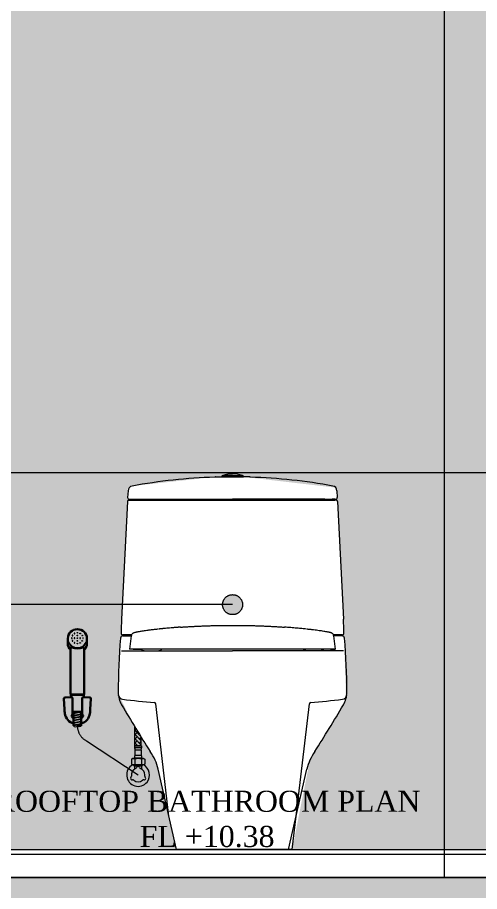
# Model space of a CAD drawing. Header units: millimetres. Extents: x 7371 to 278338, y -43753 to 35464.
# Drawn here: x 268794 to 269780, y -476 to 1389 of the extents above; entities that cross this region are included whole.
import ezdxf

# ---------------------------------------------------------------- set-up
doc = ezdxf.new("R2010")
doc.units = ezdxf.units.MM
doc.header["$MEASUREMENT"] = 0
doc.linetypes.add('CENTER', pattern=[50.8, 31.75, -6.35, 6.35, -6.35])
for name, color, linetype, lineweight in [('0.05', 252, 'Continuous', 5), ('Arsir', 251, 'Continuous', 5), ('BENDA', 7, 'Continuous', 30), ('BIDANG', 7, 'Continuous', 13), ('CENTER', 9, 'CENTER', 0), ('DIM', 1, 'Continuous', 5), ('DINDING', 1, 'Continuous', 20), ('PIPA AIR BERSIH', 5, 'CENTER', 5)]:
    doc.layers.add(name, color=color, linetype=linetype, lineweight=lineweight)
doc.layers.add('TEXT', color=4, linetype='Continuous')
doc.styles.add('style1', font='times.ttf', dxfattribs={"height": 0.15})

# ---------------------------------------------------------------- blocks, each defined once
blk = doc.blocks.new('A$Cbedf1635')
at = {"layer": '0.05'}
for p, q in [((-0.1436, 2.9977), (-0.1424, 2.9984)), ((-0.1364, 3), (0.0004, 3)), ((0.0003, 3), (-0.0877, 3)), ((-0.0877, 3), (-0.0877, 3)), ((0.0003, 3.012), (-0.0757, 3.012)), ((0.0003, 3.012), (0.0763, 3.012)), ((0.0003, 3), (0.0883, 3)), ((0.1372, 3), (0.0004, 3)), ((0.1372, 3), (0.0004, 3)), ((0.0883, 3), (0.0883, 3)), ((0.1444, 2.9977), (0.1432, 2.9984)), ((0.1444, 2.9977), (0.1432, 2.9984)), ((-0.8412, 2.8885), (-0.844, 2.8326)), ((0.8407, 2.8888), (0.8435, 2.8326)), ((0.8407, 2.8888), (0.8435, 2.8326)), ((-0.832, 2.82), (0.0004, 2.82)), ((-0.8245, 2.82), (0.0004, 2.82)), ((-0.8244, 2.812), (-0.8244, 2.82)), ((-0.8244, 2.812), (-0.8244, 2.82)), ((-0.8012, 2.82), (0.0004, 2.82)), ((0.7442, 2.82), (0.0004, 2.82)), ((0.0004, 2.82), (0.8244, 2.82)), ((0.7442, 2.82), (0.0004, 2.82)), ((0.826, 2.82), (0.802, 2.82)), ((0.826, 2.82), (0.802, 2.82)), ((0.8244, 2.812), (0.8244, 2.82)), ((0.8244, 2.812), (0.8244, 2.82)), ((0.826, 2.82), (0.8315, 2.82)), ((0.826, 2.82), (0.8315, 2.82)), ((-0.8455, 2.8006), (-0.8927, 1.8541)), ((-0.8455, 2.8006), (-0.8927, 1.8541)), ((-0.8336, 2.812), (0.8244, 2.812)), ((0.8334, 2.812), (0.8244, 2.812)), ((0.8334, 2.812), (0.8244, 2.812)), ((0.8454, 2.8006), (0.8925, 1.8541)), ((-0.8122, 1.728), (-0.8851, 1.728)), ((-0.8814, 1.72), (-0.8144, 1.72)), ((-0.8148, 1.7195), (-0.8279, 1.6128)), ((-0.8144, 1.7194), (-0.8145, 1.7196)), ((0.8849, 1.728), (0.8123, 1.728)), ((0.879, 1.72), (0.8144, 1.72)), ((0.8814, 1.72), (0.8144, 1.72)), ((0.8148, 1.7195), (0.8148, 1.7194)), ((0.8279, 1.6128), (0.8148, 1.7194)), ((-0.893, 1.6), (0, 1.6)), ((0.8279, 1.6128), (-0.8279, 1.6128)), ((-0.8001, 1.6128), (-0.7888, 1.6128)), ((-0.759, 1.6128), (-0.7453, 1.6128)), ((-0.7061, 1.6), (-0.5979, 1.6)), ((0.893, 1.6), (0, 1.6)), ((0.7061, 1.6), (0.5979, 1.6)), ((0.7888, 1.6128), (0.8001, 1.6128)), ((-0.5116, 0.2681), (-0.6184, 1.1724)), ((0.5116, 0.2681), (0.6184, 1.1724)), ((-0.786, 0.835), (-0.786, 0.9871)), ((-0.786, 0.957), (-0.7746, 0.9684)), ((-0.786, 0.9231), (-0.7677, 0.9414)), ((-0.7423, 0.916), (-0.7847, 0.9583)), ((-0.734, 0.8738), (-0.7847, 0.9244)), ((-0.7507, 0.9244), (-0.7487, 0.9264)), ((-0.786, 0.8891), (-0.7677, 0.9074)), ((-0.786, 0.8552), (-0.7677, 0.8735)), ((-0.734, 0.8398), (-0.7847, 0.8905)), ((-0.7651, 0.837), (-0.7847, 0.8565)), ((-0.7507, 0.8905), (-0.7358, 0.9054)), ((-0.7507, 0.8565), (-0.734, 0.8732)), ((-0.734, 0.835), (-0.734, 0.9026)), ((-0.7864, 0.835), (-0.7884, 0.833)), ((-0.7317, 0.833), (-0.7884, 0.833)), ((-0.7884, 0.833), (-0.7882, 0.8177)), ((-0.7318, 0.8177), (-0.7882, 0.8177)), ((-0.7336, 0.835), (-0.7864, 0.835)), ((-0.7346, 0.8006), (-0.7854, 0.8006)), ((-0.7854, 0.8006), (-0.7854, 0.757)), ((-0.7702, 0.837), (-0.7677, 0.8396)), ((-0.7363, 0.837), (-0.734, 0.8393)), ((-0.7346, 0.8006), (-0.7346, 0.757)), ((-0.7336, 0.835), (-0.7317, 0.833)), ((-0.7317, 0.833), (-0.7318, 0.8177)), ((-0.8131, 0.7269), (-0.8045, 0.7321)), ((-0.8131, 0.7269), (-0.8131, 0.6871)), ((-0.7155, 0.7321), (-0.8045, 0.7321)), ((-0.7866, 0.7269), (-0.7866, 0.6871)), ((-0.7346, 0.757), (-0.7854, 0.757)), ((-0.7377, 0.7338), (-0.7823, 0.7338)), ((-0.7798, 0.7321), (-0.7784, 0.7338)), ((-0.7412, 0.7338), (-0.7398, 0.7321)), ((-0.7334, 0.7269), (-0.7334, 0.6871)), ((-0.7155, 0.7321), (-0.7069, 0.7269)), ((-0.7069, 0.7269), (-0.7069, 0.6871)), ((-0.803, 0.681), (-0.8131, 0.6871)), ((-0.717, 0.681), (-0.803, 0.681)), ((-0.799, 0.681), (-0.7912, 0.6732)), ((-0.7912, 0.6732), (-0.7288, 0.6732)), ((-0.79, 0.6703), (-0.79, 0.6461)), ((-0.73, 0.6461), (-0.73, 0.6703)), ((-0.7288, 0.6732), (-0.721, 0.681)), ((-0.7069, 0.6871), (-0.717, 0.681)), ((-0.45, 0), (-0.5985, 0.6456)), ((0.45, 0), (0.5985, 0.6456)), ((0.48, 0), (0.5116, 0.2681)), ((0.4797, 0), (-0.45, 0)), ((0.48, 0), (0, 0))]:
    blk.add_line(p, q, dxfattribs=at)
for centre, radius, start, end in [((0.0004, -1.45), 4.45, 91.85489, 100.47301), ((-0.1364, 2.988), 0.012, 90, 120), ((-0.0757, 3), 0.012, 90, 180), ((0.0005, 2.778), 0.2466, 71.34988, 108.51115), ((0.0763, 3), 0.012, 0, 90), ((0.1372, 2.988), 0.012, 60, 90), ((0.1372, 2.988), 0.012, 60, 90), ((0.0004, -1.45), 4.45, 79.54405, 88.14511), ((0.0004, -1.45), 4.45, 79.54405, 88.14511), ((-0.8012, 2.8865), 0.04, 100.47301, 177.15051), ((0.8007, 2.8868), 0.04, 2.84949, 79.54405), ((0.8007, 2.8868), 0.04, 2.84949, 79.54405), ((-0.832, 2.832), 0.012, 177.15051, 270), ((0.8315, 2.832), 0.012, 270, 2.84949), ((0.8315, 2.832), 0.012, 270, 2.84949), ((-0.8336, 2.8), 0.012, 90, 177.15051), ((-0.8336, 2.8), 0.012, 90, 177.15051), ((0.8334, 2.8), 0.012, 2.84949, 90), ((0.8334, 2.8), 0.012, 2.84949, 90), ((4.213, 1.6), 5.112, 177.15051, 178.42681), ((4.213, 1.6), 5.112, 177.15051, 178.42681), ((-4.2132, 1.6), 5.112, 1.57319, 2.84949), ((4.1918, 1.2618), 5.112, 175.06342, 179.9545), ((-0.8814, 1.7), 0.02, 90, 175.06342), ((-0.8851, 1.74), 0.012, 178.42681, 270), ((-0.8851, 1.74), 0.012, 178.42681, 270), ((0.8814, 1.7), 0.02, 4.93658, 90), ((0.8849, 1.74), 0.012, 270, 1.57319), ((-4.1918, 1.2618), 5.112, 0.0455, 4.93658), ((-0.7203, 1.2657), 0.2, 179.9545, 210.67978), ((-0.8794, 1.2496), 0.04, 185.79804, 262.88967), ((0.0077, 8.3611), 7.2067, 262.88967, 264.93011), ((-0.0077, 8.3611), 7.2067, 275.06989, 277.11033), ((0.8794, 1.2496), 0.04, 277.11033, 354.20196), ((0.7203, 1.2657), 0.2, 329.32022, 0.0455), ((-0.6303, 1.1707), 0.012, 8.17328, 84.93011), ((0.6303, 1.1707), 0.012, 95.06989, 171.82672), ((-0.7185, 0.8203), 0.0697, 182.12954, 196.44914), ((-0.8015, 0.8203), 0.0697, 343.55086, 357.87046), ((-0.7998, 0.7073), 0.0237, 55.91255, 124.08745), ((-0.7752, 0.7466), 0.0146, 134.36576, 240.6691), ((-0.76, 0.6446), 0.0865, 72.12391, 107.87609), ((-0.7448, 0.7466), 0.0146, 299.3309, 45.63424), ((-0.7202, 0.7073), 0.0237, 55.91255, 124.08745), ((-0.76, 0.6), 0.092, 118.05604, 321.68213), ((-0.76, 0.6), 0.055, 110.4716, 189.5284), ((-0.7998, 0.7067), 0.0237, 235.91255, 304.08745), ((-0.794, 0.6703), 0.004, 0, 45), ((-0.76, 0.7695), 0.0865, 252.12731, 287.87269), ((-0.7835, 0.663), 0.0122, 290.4716, 344.41369), ((-0.76, 0.6564), 0.0122, 15.58631, 164.41369), ((-0.7365, 0.663), 0.0122, 195.58631, 249.5284), ((-0.76, 0.6), 0.055, 0, 69.5284), ((-0.7202, 0.7067), 0.0237, 235.91255, 304.08745), ((-0.726, 0.6703), 0.004, 135, 180), ((-0.76, 0.6), 0.092, 321.68213, 61.94396), ((-0.8088, 0.5718), 0.0122, 135.58631, 284.41369), ((-0.8263, 0.5889), 0.0122, 315.58631, 9.5284), ((-0.7112, 0.5718), 0.0122, 255.58631, 0), ((-0.6937, 0.5889), 0.0122, 170.4716, 180), ((-0.6937, 0.5889), 0.0122, 180, 224.41369), ((-0.76, 0.6), 0.055, 350.4716, 0), ((-0.7112, 0.5718), 0.0122, 0, 44.41369), ((-0.8028, 0.5482), 0.0122, 50.4716, 104.41369), ((-0.76, 0.6), 0.055, 230.4716, 309.5284), ((-0.7172, 0.5482), 0.0122, 75.58631, 129.5284)]:
    blk.add_arc(centre, radius, start, end, dxfattribs=at)
for points, knots in [([(-0.5952, 1.774), (-0.607, 1.7727), (-0.63, 1.7702), (-0.6618, 1.7663), (-0.6883, 1.7629), (-0.7107, 1.7598), (-0.7293, 1.757), (-0.7446, 1.7546), (-0.7572, 1.7524), (-0.7673, 1.7506), (-0.7755, 1.7489), (-0.7819, 1.7475), (-0.7873, 1.7462), (-0.7935, 1.7441), (-0.8003, 1.7409), (-0.8071, 1.7357), (-0.8128, 1.7285), (-0.814, 1.7223), (-0.8145, 1.7196)], [0, 0, 0, 0, 0.092888, 0.18094, 0.264405, 0.343356, 0.417782, 0.487681, 0.553051, 0.613887, 0.670189, 0.721954, 0.770412, 0.818323, 0.865988, 0.913606, 0.96129, 1, 1, 1, 1]), ([(-0.4177, 1.7899), (-0.4186, 1.7898), (-0.4205, 1.7897), (-0.4234, 1.7895), (-0.4263, 1.7893), (-0.4291, 1.7891), (-0.432, 1.7888), (-0.4348, 1.7886), (-0.4377, 1.7884), (-0.4405, 1.7882), (-0.4467, 1.7878), (-0.4563, 1.787), (-0.4691, 1.786), (-0.4817, 1.785), (-0.4983, 1.7836), (-0.5183, 1.7819), (-0.5368, 1.7802), (-0.5506, 1.7789), (-0.5603, 1.778), (-0.5692, 1.7771), (-0.5758, 1.7764), (-0.5804, 1.7759), (-0.5833, 1.7756), (-0.5861, 1.7753), (-0.5888, 1.775), (-0.5906, 1.7749), (-0.5914, 1.7748)], [0, 0, 0, 0, 0.013899, 0.027787, 0.041666, 0.05554, 0.06941, 0.083279, 0.09715, 0.111024, 0.124906, 0.188266, 0.251557, 0.31555, 0.379486, 0.508171, 0.636848, 0.700126, 0.763397, 0.824335, 0.885305, 0.90826, 0.931195, 0.954122, 0.977053, 1, 1, 1, 1]), ([(-0.4177, 1.7899), (-0.4129, 1.7902), (-0.4033, 1.7909), (-0.3888, 1.7918), (-0.3744, 1.7928), (-0.36, 1.7936), (-0.3456, 1.7945), (-0.3312, 1.7953), (-0.3168, 1.7961), (-0.3024, 1.7968), (-0.2879, 1.7976), (-0.2735, 1.7982), (-0.2591, 1.7989), (-0.2447, 1.7995), (-0.2303, 1.8001), (-0.2159, 1.8006), (-0.2015, 1.8011), (-0.1871, 1.8016), (-0.1727, 1.802), (-0.1583, 1.8024), (-0.1439, 1.8028), (-0.1295, 1.8031), (-0.1151, 1.8034), (-0.1007, 1.8037), (-0.0863, 1.8039), (-0.0719, 1.8041), (-0.0575, 1.8042), (-0.0431, 1.8044), (-0.0288, 1.8044), (-0.0144, 1.8045), (-0.0048, 1.8045), (0, 1.8045)], [0, 0, 0, 0, 0.034569, 0.069132, 0.103689, 0.138239, 0.172784, 0.207323, 0.241855, 0.276381, 0.310901, 0.345415, 0.379922, 0.414423, 0.448918, 0.483407, 0.51789, 0.552366, 0.586837, 0.621301, 0.655759, 0.690211, 0.724656, 0.759096, 0.793529, 0.827957, 0.862378, 0.896793, 0.931201, 0.965604, 1, 1, 1, 1]), ([(0, 1.8045), (0.0053, 1.8045), (0.016, 1.8045), (0.0321, 1.8044), (0.0481, 1.8043), (0.0642, 1.8042), (0.0802, 1.804), (0.0963, 1.8037), (0.1123, 1.8035), (0.1284, 1.8031), (0.1444, 1.8028), (0.1605, 1.8024), (0.1766, 1.8019), (0.1926, 1.8014), (0.2087, 1.8009), (0.2248, 1.8003), (0.2408, 1.7997), (0.2569, 1.799), (0.273, 1.7983), (0.2891, 1.7975), (0.3051, 1.7967), (0.3212, 1.7959), (0.3373, 1.795), (0.3534, 1.794), (0.3694, 1.7931), (0.3855, 1.792), (0.4016, 1.791), (0.4123, 1.7902), (0.4177, 1.7899)], [0, 0, 0, 0, 0.038365, 0.076739, 0.115119, 0.153508, 0.191904, 0.230308, 0.26872, 0.307139, 0.345566, 0.384001, 0.422443, 0.460893, 0.499351, 0.537816, 0.576289, 0.61477, 0.653258, 0.691754, 0.730258, 0.76877, 0.807289, 0.845816, 0.884351, 0.922893, 0.961443, 1, 1, 1, 1]), ([(0.5914, 1.7748), (0.5821, 1.7758), (0.5709, 1.7769), (0.5457, 1.7794), (0.5316, 1.7807), (0.5015, 1.7834), (0.4854, 1.7847), (0.4521, 1.7874), (0.4349, 1.7887), (0.4177, 1.7899)], [0, 0, 0, 0, 0.25, 0.25, 0.5, 0.5, 0.75, 0.75, 1, 1, 1, 1]), ([(0.8146, 1.7194), (0.814, 1.7225), (0.8126, 1.7292), (0.8072, 1.7359), (0.8021, 1.74), (0.7988, 1.7418), (0.7962, 1.7429), (0.7923, 1.7443), (0.7873, 1.7458), (0.7807, 1.7475), (0.7726, 1.7493), (0.7625, 1.7513), (0.75, 1.7535), (0.7344, 1.7561), (0.7168, 1.7588), (0.6974, 1.7616), (0.6766, 1.7644), (0.6526, 1.7675), (0.6247, 1.7708), (0.6052, 1.7729), (0.5952, 1.774)], [0, 0, 0, 0, 0.026368, 0.057914, 0.089679, 0.122203, 0.158543, 0.201585, 0.251325, 0.307757, 0.364001, 0.42561, 0.492581, 0.56491, 0.642593, 0.707388, 0.775486, 0.846871, 0.921686, 1, 1, 1, 1]), ([(-0.8001, 1.6128), (-0.8048, 1.6128), (-0.814, 1.6128), (-0.8226, 1.6128), (-0.8274, 1.6128), (-0.8275, 1.6128), (-0.8275, 1.6128)], [0, 0, 0, 0, 0.265568, 0.532004, 0.800966, 1, 1, 1, 1]), ([(-0.7881, 1.6128), (-0.788, 1.6128), (-0.7861, 1.6128), (-0.7807, 1.6128), (-0.7739, 1.6128), (-0.7662, 1.6128), (-0.7614, 1.6128), (-0.759, 1.6128)], [0, 0, 0, 0, 0.032419, 0.353071, 0.675643, 0.837778, 1, 1, 1, 1]), ([(-0.7446, 1.6128), (-0.744, 1.6128), (-0.7414, 1.6128), (-0.7377, 1.6128), (-0.7348, 1.6128)], [0, 0, 0, 0, 0.210311, 1, 1, 1, 1]), ([(-0.7348, 1.6128), (-0.7338, 1.6117), (-0.7299, 1.6072), (-0.7225, 1.6031), (-0.7136, 1.6004), (-0.7087, 1.6001), (-0.7061, 1.6)], [0, 0, 0, 0, 0.138021, 0.547075, 0.765536, 1, 1, 1, 1]), ([(-0.5979, 1.6), (-0.5954, 1.6001), (-0.5905, 1.6004), (-0.5816, 1.6031), (-0.5744, 1.6076), (-0.5699, 1.6117), (-0.5688, 1.6128)], [0, 0, 0, 0, 0.1444947, 0.2791276, 0.5312186, 0.6227634, 0.6227634, 0.6227634, 0.6227634]), ([(0.5979, 1.6), (0.5954, 1.6001), (0.5905, 1.6004), (0.5816, 1.6031), (0.5744, 1.6076), (0.5699, 1.6117), (0.5688, 1.6128)], [0, 0, 0, 0, 0.1444947, 0.2791276, 0.5312186, 0.6227634, 0.6227634, 0.6227634, 0.6227634]), ([(0.7348, 1.6128), (0.7338, 1.6117), (0.7299, 1.6072), (0.7225, 1.6031), (0.7136, 1.6004), (0.7087, 1.6001), (0.7061, 1.6)], [0, 0, 0, 0, 0.138021, 0.547075, 0.765536, 1, 1, 1, 1]), ([(0.8001, 1.6128), (0.8048, 1.6128), (0.814, 1.6128), (0.8226, 1.6128), (0.8274, 1.6128), (0.8275, 1.6128), (0.8275, 1.6128)], [0, 0, 0, 0, 0.265568, 0.532851, 0.800966, 1, 1, 1, 1])]:
    blk.add_open_spline(points, degree=3, knots=knots, dxfattribs=at)
for points in [[(-0.8923, 1.1636), (-0.8173, 1.0373), (-0.7406, 0.912), (-0.6623, 0.7877)], [(0.6623, 0.7877), (0.7406, 0.912), (0.8173, 1.0373), (0.8923, 1.1636)], [(-0.5985, 0.6456), (-0.6102, 0.6967), (-0.6319, 0.745), (-0.6623, 0.7877)], [(0.6623, 0.7877), (0.6319, 0.745), (0.6102, 0.6967), (0.5985, 0.6456)]]:
    blk.add_open_spline(points, degree=3, dxfattribs=at)
blk = doc.blocks.new('jhdrfj')
at = {"layer": 'BENDA'}
for p, q in [((139.2017, 151.6329), (139.2017, 151.6226)), ((139.2425, 151.6329), (139.2425, 151.6226)), ((139.2077, 151.5136), (139.2077, 151.6129)), ((139.2365, 151.5136), (139.2365, 151.6129)), ((139.2362, 151.5133), (139.2081, 151.5133)), ((139.2086, 151.5072), (139.2084, 151.5123)), ((139.2084, 151.5123), (139.2359, 151.5123)), ((139.2096, 151.5133), (139.2096, 151.5123)), ((139.2347, 151.5133), (139.2347, 151.5123)), ((139.2359, 151.5123), (139.2356, 151.5072)), ((139.1935, 151.5044), (139.1947, 151.4813)), ((139.1958, 151.5069), (139.2104, 151.5073)), ((139.2116, 151.5061), (139.2116, 151.4712)), ((139.2326, 151.5061), (139.2326, 151.4712)), ((139.2484, 151.5069), (139.2338, 151.5073)), ((139.2508, 151.5044), (139.2496, 151.4813)), ((139.2116, 151.4763), (139.2326, 151.4763)), ((139.2137, 151.4763), (139.2137, 151.4742)), ((139.2299, 151.4763), (139.2299, 151.4759)), ((139.2305, 151.476), (139.2305, 151.472)), ((139.2137, 151.473), (139.2137, 151.4691)), ((139.2137, 151.4678), (139.2137, 151.4639)), ((139.2137, 151.4627), (139.2137, 151.4587)), ((139.2137, 151.4575), (139.2137, 151.4535)), ((139.2143, 151.4744), (139.2143, 151.4731)), ((139.2143, 151.4692), (139.2143, 151.468)), ((139.2143, 151.464), (139.2143, 151.4628)), ((139.2143, 151.4588), (139.2143, 151.4576)), ((139.2299, 151.4719), (139.2299, 151.4707)), ((139.2299, 151.4667), (139.2299, 151.4655)), ((139.2299, 151.4616), (139.2299, 151.4603)), ((139.2299, 151.4564), (139.2299, 151.4552)), ((139.2305, 151.4708), (139.2305, 151.4669)), ((139.2305, 151.4656), (139.2305, 151.4617)), ((139.2305, 151.4605), (139.2305, 151.4565)), ((139.2137, 151.4523), (139.2137, 151.4484)), ((139.2137, 151.4471), (139.2143, 151.4472)), ((139.2137, 151.4471), (139.2137, 151.4462)), ((139.2143, 151.4536), (139.2143, 151.4524)), ((139.2143, 151.4485), (139.2143, 151.4472)), ((139.2299, 151.4512), (139.2299, 151.45)), ((139.2305, 151.4553), (139.2305, 151.4513)), ((139.2305, 151.4501), (139.2305, 151.4461))]:
    blk.add_line(p, q, dxfattribs=at)
for points in [[(139.2425, 151.6329), (139.2425, 151.6438), (139.2334, 151.6526), (139.2221, 151.6526), (139.2109, 151.6526), (139.2017, 151.6438), (139.2017, 151.6329)], [(139.2116, 151.5061), (139.2116, 151.5067), (139.2111, 151.5073), (139.2104, 151.5073), (139.2104, 151.5073), (139.2104, 151.5073), (139.2104, 151.5073)]]:
    blk.add_open_spline(points, degree=3, knots=[0, 0, 0, 0, 1, 1, 1, 2, 2, 2, 2], dxfattribs=at)
for points in [[(139.2017, 151.6226), (139.2017, 151.6174), (139.2039, 151.6123), (139.2077, 151.6086)], [(139.2365, 151.6086), (139.2404, 151.6123), (139.2425, 151.6174), (139.2425, 151.6226)], [(139.2077, 151.5136), (139.2077, 151.5134), (139.2079, 151.5133), (139.2081, 151.5133)], [(139.2362, 151.5133), (139.2364, 151.5133), (139.2365, 151.5134), (139.2365, 151.5136)], [(139.1958, 151.5069), (139.1945, 151.5068), (139.1934, 151.5057), (139.1935, 151.5044)], [(139.1935, 151.5044), (139.1935, 151.5044), (139.1935, 151.5044), (139.1935, 151.5044)], [(139.2338, 151.5073), (139.2332, 151.5073), (139.2326, 151.5068), (139.2326, 151.5061)], [(139.2326, 151.5061), (139.2326, 151.5061), (139.2326, 151.5061), (139.2326, 151.5061)], [(139.2485, 151.5069), (139.2485, 151.5069), (139.2485, 151.5069), (139.2484, 151.5069)], [(139.2484, 151.5069), (139.2498, 151.5068), (139.2508, 151.5057), (139.2508, 151.5044)], [(139.2508, 151.5044), (139.2508, 151.5044), (139.2508, 151.5044), (139.2508, 151.5044)], [(139.1947, 151.4813), (139.1948, 151.4785), (139.195, 151.4757), (139.1953, 151.4729)], [(139.2496, 151.4813), (139.2495, 151.4785), (139.2493, 151.4757), (139.2489, 151.4729)], [(139.1953, 151.4729), (139.1968, 151.4626), (139.2041, 151.4541), (139.214, 151.4511)], [(139.21, 151.4684), (139.2099, 151.4676), (139.2101, 151.4667), (139.2105, 151.466)], [(139.2104, 151.469), (139.2102, 151.4689), (139.2101, 151.4687), (139.21, 151.4684)], [(139.2104, 151.469), (139.2111, 151.4695), (139.2116, 151.4703), (139.2116, 151.4712)], [(139.2105, 151.466), (139.2113, 151.4645), (139.2124, 151.4633), (139.2137, 151.4622)], [(139.2302, 151.4511), (139.2402, 151.4541), (139.2474, 151.4626), (139.2489, 151.4729)], [(139.2302, 151.462), (139.2317, 151.4631), (139.2329, 151.4644), (139.2338, 151.466)], [(139.2326, 151.4712), (139.2327, 151.4703), (139.2331, 151.4695), (139.2338, 151.469)], [(139.2342, 151.4684), (139.2342, 151.4687), (139.234, 151.4689), (139.2338, 151.469)], [(139.2338, 151.466), (139.2342, 151.4667), (139.2344, 151.4676), (139.2342, 151.4684)]]:
    blk.add_open_spline(points, degree=3, dxfattribs=at)
at = {"layer": 'BIDANG'}
for p, q in [((139.2137, 151.4742), (139.2255, 151.4763)), ((139.2137, 151.473), (139.2305, 151.476)), ((139.2137, 151.4691), (139.2305, 151.472)), ((139.2137, 151.4678), (139.2305, 151.4708)), ((139.2137, 151.4639), (139.2305, 151.4669)), ((139.2137, 151.4627), (139.2305, 151.4656)), ((139.2137, 151.4587), (139.2305, 151.4617)), ((139.2137, 151.4575), (139.2305, 151.4605)), ((139.2137, 151.4535), (139.2305, 151.4565)), ((139.2137, 151.4523), (139.2305, 151.4553)), ((139.2137, 151.4484), (139.2305, 151.4513)), ((139.2143, 151.4472), (139.2305, 151.4501))]:
    blk.add_line(p, q, dxfattribs=at)
for points in [[(139.2161, 151.6441), (139.2157, 151.644), (139.2154, 151.6437), (139.2154, 151.6433)], [(139.2154, 151.6433), (139.2154, 151.6429), (139.2158, 151.6426), (139.2162, 151.6427)], [(139.2156, 151.6432), (139.2156, 151.6432), (139.2155, 151.6431), (139.2155, 151.643)], [(139.2168, 151.643), (139.2165, 151.6434), (139.216, 151.6435), (139.2156, 151.6432)], [(139.2217, 151.6448), (139.2216, 151.6447), (139.2215, 151.6447), (139.2215, 151.6446)], [(139.2228, 151.6446), (139.2225, 151.6449), (139.222, 151.645), (139.2217, 151.6448)], [(139.2274, 151.6434), (139.2274, 151.6438), (139.2278, 151.6441), (139.2282, 151.6441)], [(139.2281, 151.6427), (139.2277, 151.6427), (139.2274, 151.643), (139.2274, 151.6434)], [(139.2277, 151.6432), (139.2276, 151.6432), (139.2275, 151.6431), (139.2275, 151.643)], [(139.2288, 151.643), (139.2285, 151.6434), (139.228, 151.6435), (139.2277, 151.6432)], [(139.2289, 151.6433), (139.2288, 151.6429), (139.2285, 151.6426), (139.2281, 151.6427)], [(139.2282, 151.6441), (139.2286, 151.644), (139.2289, 151.6437), (139.2289, 151.6433)], [(139.2017, 151.6326), (139.2019, 151.6218), (139.2111, 151.6131), (139.2224, 151.6132)], [(139.2097, 151.6332), (139.2096, 151.6331), (139.2095, 151.6331), (139.2095, 151.633)], [(139.2108, 151.633), (139.2105, 151.6334), (139.21, 151.6334), (139.2097, 151.6332)], [(139.2117, 151.6398), (139.2113, 151.6398), (139.211, 151.6394), (139.211, 151.6391)], [(139.211, 151.6391), (139.211, 151.6387), (139.2114, 151.6384), (139.2118, 151.6384)], [(139.211, 151.6274), (139.2111, 151.627), (139.2114, 151.6268), (139.2118, 151.6268)], [(139.2113, 151.639), (139.2112, 151.6389), (139.2111, 151.6389), (139.2111, 151.6388)], [(139.2113, 151.6274), (139.2112, 151.6273), (139.2111, 151.6273), (139.2111, 151.6272)], [(139.2124, 151.6388), (139.2121, 151.6392), (139.2116, 151.6392), (139.2113, 151.639)], [(139.2124, 151.6272), (139.2121, 151.6276), (139.2116, 151.6276), (139.2113, 151.6274)], [(139.2125, 151.6392), (139.2124, 151.6396), (139.2121, 151.6399), (139.2117, 151.6398)], [(139.2118, 151.6384), (139.2122, 151.6385), (139.2125, 151.6388), (139.2125, 151.6392)], [(139.2118, 151.6268), (139.2122, 151.6269), (139.2125, 151.6272), (139.2125, 151.6276)], [(139.2156, 151.6332), (139.2156, 151.6331), (139.2155, 151.6331), (139.2155, 151.633)], [(139.2167, 151.633), (139.2165, 151.6334), (139.216, 151.6334), (139.2156, 151.6332)], [(139.2216, 151.6389), (139.2216, 151.6389), (139.2215, 151.6389), (139.2215, 151.6388)], [(139.2216, 151.6331), (139.2216, 151.6331), (139.2215, 151.6331), (139.2215, 151.633)], [(139.2216, 151.6274), (139.2216, 151.6273), (139.2215, 151.6273), (139.2215, 151.6272)], [(139.2227, 151.6388), (139.2225, 151.6392), (139.222, 151.6392), (139.2216, 151.6389)], [(139.2227, 151.633), (139.2225, 151.6334), (139.222, 151.6334), (139.2216, 151.6331)], [(139.2227, 151.6272), (139.2225, 151.6276), (139.222, 151.6276), (139.2216, 151.6274)], [(139.2224, 151.6132), (139.2333, 151.6133), (139.2422, 151.6218), (139.2425, 151.6323)], [(139.2276, 151.6332), (139.2276, 151.6331), (139.2275, 151.6331), (139.2275, 151.633)], [(139.2287, 151.633), (139.2285, 151.6334), (139.228, 151.6334), (139.2276, 151.6332)], [(139.2324, 151.6268), (139.232, 151.6269), (139.2317, 151.6272), (139.2318, 151.6276)], [(139.2318, 151.6392), (139.2318, 151.6396), (139.2322, 151.6399), (139.2326, 151.6398)], [(139.2325, 151.6384), (139.2321, 151.6385), (139.2318, 151.6388), (139.2318, 151.6392)], [(139.2318, 151.6276), (139.2318, 151.628), (139.2322, 151.6283), (139.2326, 151.6282)], [(139.232, 151.639), (139.232, 151.6389), (139.2319, 151.6389), (139.2319, 151.6388)], [(139.232, 151.6274), (139.232, 151.6273), (139.2319, 151.6273), (139.2319, 151.6272)], [(139.2332, 151.6388), (139.2329, 151.6391), (139.2324, 151.6392), (139.232, 151.639)], [(139.2332, 151.6272), (139.2329, 151.6276), (139.2324, 151.6276), (139.232, 151.6274)], [(139.2332, 151.6274), (139.2332, 151.627), (139.2328, 151.6268), (139.2324, 151.6268)], [(139.2332, 151.6391), (139.2332, 151.6387), (139.2329, 151.6384), (139.2325, 151.6384)], [(139.2326, 151.6398), (139.233, 151.6398), (139.2333, 151.6394), (139.2332, 151.6391)], [(139.2326, 151.6282), (139.233, 151.6282), (139.2333, 151.6278), (139.2332, 151.6274)], [(139.2337, 151.6332), (139.2336, 151.6331), (139.2335, 151.6331), (139.2335, 151.633)], [(139.2348, 151.633), (139.2345, 151.6333), (139.234, 151.6334), (139.2337, 151.6332)], [(139.2082, 151.6134), (139.208, 151.6135), (139.2078, 151.6133), (139.2077, 151.613)], [(139.2077, 151.613), (139.2077, 151.613), (139.2077, 151.613), (139.2077, 151.6129)], [(139.2097, 151.6131), (139.2092, 151.6133), (139.2087, 151.6134), (139.2082, 151.6134)], [(139.2097, 151.6131), (139.2177, 151.6098), (139.2266, 151.6098), (139.2346, 151.6131)], [(139.2159, 151.624), (139.2156, 151.6239), (139.2153, 151.6235), (139.2154, 151.6231)], [(139.2154, 151.6231), (139.2155, 151.6227), (139.2159, 151.6225), (139.2163, 151.6226)], [(139.2157, 151.6231), (139.2156, 151.6231), (139.2155, 151.623), (139.2155, 151.623)], [(139.2168, 151.623), (139.2165, 151.6233), (139.216, 151.6234), (139.2157, 151.6231)], [(139.2217, 151.6216), (139.2216, 151.6215), (139.2215, 151.6215), (139.2215, 151.6214)], [(139.2228, 151.6214), (139.2225, 151.6218), (139.222, 151.6218), (139.2217, 151.6216)], [(139.2277, 151.6231), (139.2276, 151.6231), (139.2275, 151.623), (139.2275, 151.623)], [(139.2288, 151.623), (139.2285, 151.6233), (139.228, 151.6234), (139.2277, 151.6231)], [(139.2288, 151.6231), (139.2287, 151.6227), (139.2283, 151.6225), (139.2279, 151.6226)], [(139.2283, 151.624), (139.2287, 151.6239), (139.2289, 151.6235), (139.2288, 151.6231)], [(139.236, 151.6134), (139.2355, 151.6134), (139.235, 151.6133), (139.2346, 151.6131)], [(139.2361, 151.6134), (139.2361, 151.6134), (139.2361, 151.6134), (139.236, 151.6134)], [(139.2365, 151.6129), (139.2366, 151.6132), (139.2364, 151.6134), (139.2361, 151.6134)], [(139.2263, 151.4462), (139.2263, 151.4469), (139.2255, 151.4475), (139.2242, 151.4478)], [(139.2263, 151.4462), (139.2263, 151.4455), (139.2255, 151.4449), (139.2242, 151.4446)]]:
    blk.add_open_spline(points, degree=3, dxfattribs=at)
for points, knots in [([(139.2162, 151.6427), (139.2166, 151.6427), (139.2169, 151.643), (139.2169, 151.6434), (139.2168, 151.6438), (139.2165, 151.6441), (139.2161, 151.6441)], [1, 1, 1, 1, 2, 2, 2, 3, 3, 3, 3]), ([(139.2214, 151.6449), (139.2214, 151.6445), (139.2217, 151.6442), (139.2221, 151.6442), (139.2225, 151.6442), (139.2229, 151.6445), (139.2229, 151.6449), (139.2229, 151.6453), (139.2225, 151.6456), (139.2221, 151.6456), (139.2217, 151.6456), (139.2214, 151.6453), (139.2214, 151.6449)], [0, 0, 0, 0, 1, 1, 1, 2, 2, 2, 3, 3, 3, 4, 4, 4, 4]), ([(139.2017, 151.6313), (139.2017, 151.6204), (139.2109, 151.6116), (139.2221, 151.6116), (139.2334, 151.6116), (139.2425, 151.6204), (139.2425, 151.6313)], [0, 0, 0, 0, 1, 1, 1, 2, 2, 2, 2]), ([(139.2108, 151.6335), (139.2107, 151.6339), (139.2103, 151.6341), (139.2099, 151.634), (139.2096, 151.6339), (139.2093, 151.6335), (139.2094, 151.6331)], [2, 2, 2, 2, 3, 3, 3, 4, 4, 4, 4]), ([(139.2094, 151.6331), (139.2095, 151.6328), (139.2099, 151.6325), (139.2103, 151.6326), (139.2107, 151.6328), (139.2109, 151.6331), (139.2108, 151.6335)], [0, 0, 0, 0, 1, 1, 1, 2, 2, 2, 2]), ([(139.2125, 151.6276), (139.2124, 151.628), (139.212, 151.6283), (139.2116, 151.6282), (139.2112, 151.6282), (139.2109, 151.6278), (139.211, 151.6274)], [2, 2, 2, 2, 3, 3, 3, 4, 4, 4, 4]), ([(139.2169, 151.6334), (139.2168, 151.6338), (139.2165, 151.6341), (139.2161, 151.6341), (139.2157, 151.6341), (139.2154, 151.6337), (139.2154, 151.6333)], [2, 2, 2, 2, 3, 3, 3, 4, 4, 4, 4]), ([(139.2154, 151.6333), (139.2154, 151.6329), (139.2158, 151.6327), (139.2162, 151.6327), (139.2166, 151.6327), (139.2169, 151.6331), (139.2169, 151.6334)], [0, 0, 0, 0, 1, 1, 1, 2, 2, 2, 2]), ([(139.2214, 151.6392), (139.2214, 151.6388), (139.2217, 151.6385), (139.2221, 151.6385), (139.2225, 151.6385), (139.2229, 151.6388), (139.2229, 151.6392), (139.2229, 151.6396), (139.2225, 151.6399), (139.2221, 151.6399), (139.2217, 151.6399), (139.2214, 151.6396), (139.2214, 151.6392)], [0, 0, 0, 0, 1, 1, 1, 2, 2, 2, 3, 3, 3, 4, 4, 4, 4]), ([(139.2214, 151.6334), (139.2214, 151.633), (139.2217, 151.6327), (139.2221, 151.6327), (139.2225, 151.6327), (139.2229, 151.633), (139.2229, 151.6334), (139.2229, 151.6338), (139.2225, 151.6341), (139.2221, 151.6341), (139.2217, 151.6341), (139.2214, 151.6338), (139.2214, 151.6334)], [0, 0, 0, 0, 1, 1, 1, 2, 2, 2, 3, 3, 3, 4, 4, 4, 4]), ([(139.2214, 151.6276), (139.2214, 151.6272), (139.2217, 151.6269), (139.2221, 151.6269), (139.2225, 151.6269), (139.2229, 151.6272), (139.2229, 151.6276), (139.2229, 151.628), (139.2225, 151.6283), (139.2221, 151.6283), (139.2217, 151.6283), (139.2214, 151.628), (139.2214, 151.6276)], [0, 0, 0, 0, 1, 1, 1, 2, 2, 2, 3, 3, 3, 4, 4, 4, 4]), ([(139.2289, 151.6333), (139.2288, 151.6329), (139.2285, 151.6327), (139.2281, 151.6327), (139.2277, 151.6327), (139.2274, 151.6331), (139.2274, 151.6334), (139.2274, 151.6338), (139.2278, 151.6341), (139.2282, 151.6341), (139.2286, 151.6341), (139.2289, 151.6337), (139.2289, 151.6333)], [0, 0, 0, 0, 1, 1, 1, 2, 2, 2, 3, 3, 3, 4, 4, 4, 4]), ([(139.2348, 151.6331), (139.2347, 151.6328), (139.2343, 151.6325), (139.2339, 151.6326), (139.2336, 151.6328), (139.2333, 151.6331), (139.2334, 151.6335), (139.2335, 151.6339), (139.2339, 151.6341), (139.2343, 151.634), (139.2347, 151.6339), (139.2349, 151.6335), (139.2348, 151.6331)], [0, 0, 0, 0, 1, 1, 1, 2, 2, 2, 3, 3, 3, 4, 4, 4, 4]), ([(139.2163, 151.6226), (139.2167, 151.6227), (139.2169, 151.6231), (139.2168, 151.6235), (139.2167, 151.6239), (139.2163, 151.6241), (139.2159, 151.624)], [1, 1, 1, 1, 2, 2, 2, 3, 3, 3, 3]), ([(139.2214, 151.6217), (139.2214, 151.6213), (139.2217, 151.621), (139.2221, 151.621), (139.2225, 151.621), (139.2229, 151.6213), (139.2229, 151.6217), (139.2229, 151.6221), (139.2225, 151.6225), (139.2221, 151.6225), (139.2217, 151.6225), (139.2214, 151.6221), (139.2214, 151.6217)], [0, 0, 0, 0, 1, 1, 1, 2, 2, 2, 3, 3, 3, 4, 4, 4, 4]), ([(139.2279, 151.6226), (139.2275, 151.6227), (139.2273, 151.6231), (139.2274, 151.6235), (139.2275, 151.6239), (139.2279, 151.6241), (139.2283, 151.624)], [1, 1, 1, 1, 2, 2, 2, 3, 3, 3, 3]), ([(139.2137, 151.4462), (139.2137, 151.4452), (139.2156, 151.4443), (139.2179, 151.4443), (139.2202, 151.4443), (139.2221, 151.4452), (139.2221, 151.4462)], [0, 0, 0, 0, 1, 1, 1, 2, 2, 2, 2]), ([(139.2305, 151.4462), (139.2305, 151.4472), (139.2286, 151.4481), (139.2263, 151.4481), (139.224, 151.4481), (139.2221, 151.4472), (139.2221, 151.4462)], [0, 0, 0, 0, 1, 1, 1, 2, 2, 2, 2]), ([(139.2305, 151.4462), (139.2305, 151.4452), (139.2286, 151.4443), (139.2263, 151.4443), (139.224, 151.4443), (139.2221, 151.4452), (139.2221, 151.4462)], [0, 0, 0, 0, 1, 1, 1, 2, 2, 2, 2])]:
    blk.add_open_spline(points, degree=3, knots=knots, dxfattribs=at)
at = {"layer": 'CENTER'}
blk.add_line((139.2418, 151.4144), (139.3516, 151.3416), dxfattribs=at)
blk.add_open_spline([(139.2221, 151.4462), (139.2221, 151.4358), (139.2276, 151.4205), (139.2418, 151.4144)], degree=3, dxfattribs=at)
blk = doc.blocks.new('dsdsdsdsd')
h = blk.add_hatch()
h.set_pattern_fill('DOTS', color=8, scale=0.05)
h.set_pattern_definition([(0, (127803.66642, -997.38924), (0.0396875, 0.079375), [0, -0.079375])])
h.paths.add_polyline_path([(127650.0161, -874.3863), (127650.0161, -878.553), (127647.0161, -878.553), (127647.0161, -884.3863), (127645.5997, -884.3863), (127645.7266, -883.7505), (127645.9826, -883.315), (127645.9666, -882.7988), (127645.9228, -881.9125), (127645.9099, -881.8132), (127645.254, -881.7364), (127645.0555, -881.7364), (127644.4619, -881.8019), (127644.4305, -881.8216), (127644.4318, -881.8898), (127644.3837, -882.8491), (127644.3632, -883.2772), (127644.4761, -883.5052), (127644.629, -883.7588), (127644.7785, -884.3863), (127643.5328, -884.3863), (127643.5328, -884.5196), (127640.1995, -884.5196), (127640.1995, -874.3863)])
h = blk.add_hatch(color=8)
h.dxf.hatch_style = 1
edge = h.paths.add_edge_path()
edge.add_arc((127645.1765, -882.6453), 0.0711, 0, 360)
at = {"layer": 'DIM', "true_color": 0x636466}
h = blk.add_hatch(dxfattribs=at)
h.set_pattern_fill('AR-CONC', color=251, scale=0.000666667, angle=45)
h.set_pattern_definition([(95, (127718.41433, -1035.57211), (0.093396434, 0.07836892), [0.0127, -0.1397]), (40, (127718.41433, -1035.57211), (-0.10667897, 0.07345115), [0.01016, -0.11176039]), (145.451445, (127718.42211, -1035.56558), (-0.01328253, 0.15182007), [0.01079334, -0.11872683]), (91.1842, (127718.39038, -1035.54816), (0.14760683, 0.10796894), [0.01905, -0.20955]), (141.63556, (127718.40268, -1035.53916), (-0.00472441, 0.22855118), [0.01619002, -0.1780904]), (36.18415, (127718.39038, -1035.54816), (-0.00472441, 0.22855118), [0.01523998, -0.16763982]), (66, (127718.40834, -1035.54217), (0.119679986, 0.02326343), [0.0127, -0.1397]), (11, (127718.40834, -1035.54217), (-0.05769328, 0.1159608), [0.01016, -0.11176]), (116.451445, (127718.41831, -1035.54024), (0.0619867, 0.13922423), [0.01079334, -0.118726625]), (82.5, (127718.414327, -1035.57211), (-0.038403646, 0.041315609), [0, -0.110405333, 0, -0.113453333, 0, -0.112183333]), (52.5, (127718.41433, -1035.57211), (-0.015726485, 0.078724667), [0, -0.064685333, 0, -0.107865333, 0, -0.042756667]), (12.5, (127718.387626, -1035.59881), (0.066618575, 0.061217464), [0, -0.042333333, 0, -0.13208, 0, -0.17526]), (2.5, (127718.37565, -1035.61078), (0.057842603, 0.08181493), [0, -0.055033333, 0, -0.087714667, 0, -0.12446])])
h.paths.add_polyline_path([(127640.1995, -886.053), (127640.1995, -884.9863), (127650.0161, -884.9863), (127650.0161, -886.053), (127650.5161, -886.053), (127650.5161, -884.5863), (127639.6995, -884.5863), (127639.6995, -886.053)])
for p, q in [((127643.5328, -884.3863), (127650.0161, -884.3863)), ((127639.6995, -884.5863), (127650.5161, -884.5863))]:
    blk.add_line(p, q)
blk.add_lwpolyline([(127640.1995, -886.053), (127640.1995, -884.9863), (127650.0161, -884.9863), (127650.0161, -886.053), (127650.5161, -886.053), (127650.5161, -884.5863), (127639.6995, -884.5863), (127639.6995, -886.053), (127640.1995, -886.053)])
blk.add_circle((127645.1765, -882.6453), 0.0711)
at = {"layer": 'Arsir'}
for p, q in [((127646.6828, -884.5863), (127646.6828, -874.3863)), ((127647.9324, -881.7078), (127636.765, -881.7078)), ((127645.176, -882.6453), (127636.7604, -882.6453)), ((127643.5328, -884.4196), (127650.0161, -884.4196))]:
    blk.add_line(p, q, dxfattribs=at)
at = {"xscale": 3.333333333333333, "yscale": 3.333333333333333, "zscale": 3.333333333333333}
blk.add_blockref('jhdrfj', (127179.9994, -1388.3282), dxfattribs=at)
at = {"layer": 'DINDING', "xscale": 0.8832850451688614, "yscale": 0.8832850451688614, "zscale": 0.8832850451688614}
blk.add_blockref('A$Cbedf1635', (127645.176, -884.3863), dxfattribs=at)
at = {"layer": 'TEXT', "insert": (127644.9954, -884.1703), "char_height": 0.15, "width": 3.201421, "attachment_point": 5, "style": 'style1'}
blk.add_mtext('\\A1;ROOFTOP BATHROOM PLAN\\P\\pxt3;FL +10.38', dxfattribs=at)

msp = doc.modelspace()

# ---------------------------------------------------------------- block references
at = {"layer": 'PIPA AIR BERSIH', "xscale": 300.0000059255024, "yscale": 300.0000059255024, "zscale": 300.0000059255024}
msp.add_blockref('dsdsdsdsd', (-38024300.5, 264929.8), dxfattribs=at)

doc.saveas('drawing.dxf')
